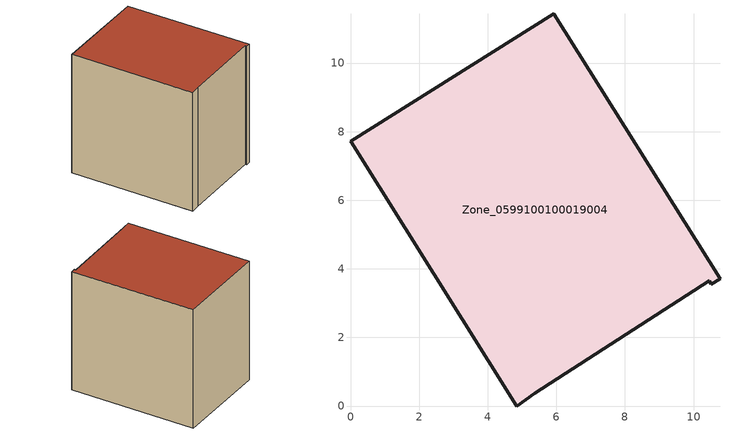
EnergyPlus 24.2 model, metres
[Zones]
Zone_0599100100019004
 floor ground (C_G): 5.37,0.38 4.84,0 0,7.72 5.92,11.43 10.77,3.71 10.51,3.55 10.45,3.65 z0
 wall outside (C_F): 10.51,3.55 10.77,3.71 5.92,11.43 0,7.72 4.84,0 5.37,0.38 10.45,3.65 10.51,3.55 z0:8.94
 roof outside (C_R): 4.84,0 5.37,0.38 10.45,3.65 10.51,3.55 10.77,3.71 5.92,11.43 0,7.72 z8.94
[BUILDING]
Pand.0599100100019004: North Axis=0; Terrain=City; Loads Convergence Tolerance Value=0.04; Temperature Convergence Tolerance Value=0.4; Solar Distribution=FullExterior; Maximum Number of Warmup Days=25; Minimum Number of Warmup Days=1
[Site:Location]
Rotterdam.The.Hague.AP_ZH_NLD Design_Conditions: Latitude=51.96; Longitude=4.45; Time Zone=1; Elevation=-4.5
[SITE:GROUNDTEMPERATURE:BUILDINGSURFACE]
18, 18, 18, 18, 18, 18, 18, 18, 18, 18, 18, 18
[MATERIAL] Thermal Absorptance=0.9; Solar Absorptance=0.7; Visible Absorptance=0.7
Name | Roughness | Thickness | Conductivity | Density | Specific Heat
G.TI.2015-2018 | MediumSmooth | 0.15 | 0.0428571 | 540 | 1210
F.TI.2015-2018 | Rough | 0.3 | 0.0666667 | 1920 | 840
R.TI.2015-2018 | MediumRough | 0.2 | 0.0333333 | 1500 | 1000
[CONSTRUCTION]
C_G: G.TI.2015-2018
C_F: F.TI.2015-2018
C_R: R.TI.2015-2018
[ZONE]
Zone_0599100100019004: Type=1; Multiplier=1; Ceiling Height=Autocalculate; Volume=Autocalculate; Floor Area=autocalculate; Part of Total Floor Area=Yes
[ZONEINFILTRATION:DESIGNFLOWRATE]
Infil_Zone_0599100100019004: Zone or ZoneList or Space or SpaceList=Zone_0599100100019004; Schedule=AlwaysOn; Design Flow Rate Calculation Method=Flow/Area; Flow Rate per Floor Area=0.0015; Constant Term Coefficient=1; Temperature Term Coefficient=0; Velocity Term Coefficient=0; Velocity Squared Term Coefficient=0
[HVACTEMPLATE:ZONE:IDEALLOADSAIRSYSTEM]
Zone_0599100100019004: Maximum Heating Supply Air Temperature=50; Minimum Cooling Supply Air Temperature=13; Maximum Heating Supply Air Humidity Ratio=0.0156; Minimum Cooling Supply Air Humidity Ratio=0.0077; Heating Limit=NoLimit; Cooling Limit=NoLimit; Dehumidification Control Type=ConstantSensibleHeatRatio; Cooling Sensible Heat Ratio=0.7; Dehumidification Setpoint=60; Humidification Control Type=None; Humidification Setpoint=30; Outdoor Air Method=None; Outdoor Air Flow Rate per Person=0.00944; Outdoor Air Flow Rate per Zone Floor Area=0; Outdoor Air Flow Rate per Zone=0; Demand Controlled Ventilation Type=None; Outdoor Air Economizer Type=NoEconomizer; Heat Recovery Type=None; Sensible Heat Recovery Effectiveness=0.7; Latent Heat Recovery Effectiveness=0.65
[ZONECONTROL:THERMOSTAT]
ThermostatControl_Zone_0599100100019004: Zone or ZoneList=Zone_0599100100019004; Control Type Schedule=DualSetpointControlType; Control 1=Thermostat_Zone_0599100100019004; Temperature Difference Between Cutout And Setpoint=0
[THERMOSTATSETPOINT:DUALSETPOINT]
Thermostat_Zone_0599100100019004: Heating Setpoint Temperature Schedule=HeatingSetpoint_Zone_0599100100019004; Cooling Setpoint Temperature Schedule=CoolingSetpoint_Zone_0599100100019004
[SCHEDULE:COMPACT]
HeatingSetpoint_Zone_0599100100019004: Through: 12/31, For: AllDays, Until: 24:00, 21
CoolingSetpoint_Zone_0599100100019004: Through: 12/31, For: AllDays, Until: 24:00, 24
DualSetpointControlType: Through: 12/31, For: AllDays, Until: 24:00, 4
AlwaysOn: Through: 12/31, For: AllDays, Until: 24:00, 1
